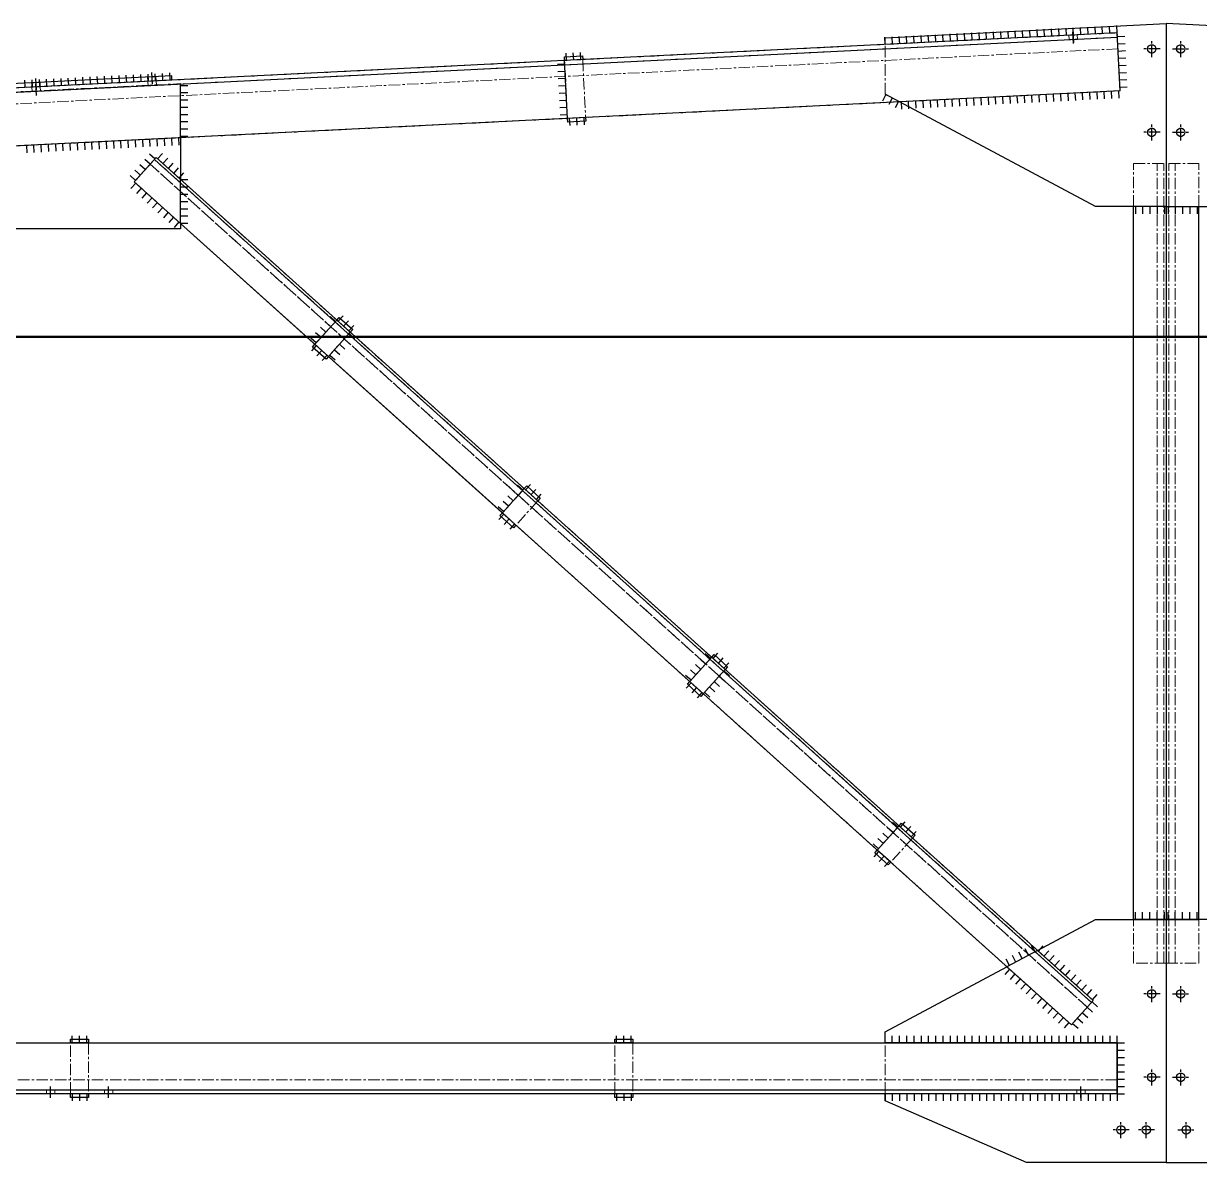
# Model space of a CAD drawing. Header units: millimetres. Extents: x -345369 to 252202, y 74562 to 424723.
# Drawn here: x -8552 to -5311, y 316305 to 319446 of the extents above; entities that cross this region are included whole.
import ezdxf

# ---------------------------------------------------------------- set-up
doc = ezdxf.new("R2010")
doc.units = ezdxf.units.MM
doc.linetypes.add('CENTER', pattern=[50.8, 31.75, -6.35, 6.35, -6.35])
doc.layers.add('Rbcs_EX_Axes', color=7, linetype='Continuous')
doc.layers.add('Rbcs_EX_Profile', color=7, linetype='Continuous')
doc.layers.add('тонкая0.09', color=7, linetype='Continuous', lineweight=9)

msp = doc.modelspace()

# ---------------------------------------------------------------- hatches: boundary and pattern name
at = {"layer": 'Rbcs_EX_Profile'}
msp.add_hatch(color=256, dxfattribs=at).paths.add_polyline_path([(-8142.774641, 319289.421452), (-8138.779632, 319289.621202), (-8142.974392, 319293.416461)], flags=0)

# ---------------------------------------------------------------- linework, layer by layer
at = {"layer": 'Rbcs_EX_Axes', "color": 1, "linetype": 'CENTER'}
for p, q in [((-5659.834686, 319425.082826), (-5658.086869, 319390.126484)), ((-5658.086868, 319390.126461), (-5659.834686, 319425.082826)), ((-5442.411544, 319352.534766), (-5442.411544, 319398.534766)), ((-5362.41161, 319352.534766), (-5362.41161, 319398.534766)), ((-5419.411544, 319375.534766), (-5465.411544, 319375.534766)), ((-5385.41161, 319375.534766), (-5339.41161, 319375.534766)), ((-8518.480301, 319294.165499), (-8516.732486, 319259.209193)), ((-8198.879555, 319310.145576), (-8197.131737, 319275.18923)), ((-8198.879555, 319310.145576), (-8197.131737, 319275.18923)), ((-8516.133234, 319247.224161), (-8517.881051, 319282.180497)), ((-8516.133234, 319247.224161), (-8517.881051, 319282.180497)), ((-5442.411544, 319122.534766), (-5442.411544, 319168.534766)), ((-5362.41161, 319122.534766), (-5362.41161, 319168.534766)), ((-5419.411544, 319145.534766), (-5465.411544, 319145.534766)), ((-5385.41161, 319145.534766), (-5339.41161, 319145.534766)), ((-5442.411544, 316746.934766), (-5442.411544, 316792.934766)), ((-5362.41161, 316746.934766), (-5362.41161, 316792.934766)), ((-5419.411544, 316769.934766), (-5465.411544, 316769.934766)), ((-5385.41161, 316769.934766), (-5339.41161, 316769.934766)), ((-5442.411544, 316516.934766), (-5442.411544, 316562.934766)), ((-5362.41161, 316516.934766), (-5362.41161, 316562.934766)), ((-5419.411544, 316539.934766), (-5465.411544, 316539.934766)), ((-5385.41161, 316539.934766), (-5339.41161, 316539.934766)), ((-8477.411544, 316483.034766), (-8477.411544, 316516.034766)), ((-8477.411544, 316483.034766), (-8477.411544, 316516.034766)), ((-8317.411544, 316483.034766), (-8317.411544, 316516.034766)), ((-8317.411544, 316483.034766), (-8317.411544, 316516.034766)), ((-5637.411589, 316483.034766), (-5637.411589, 316516.034766)), ((-5637.411544, 316483.034766), (-5637.411544, 316516.034766)), ((-5527.411544, 316371.934766), (-5527.411544, 316417.934766)), ((-5457.411544, 316371.934766), (-5457.411544, 316417.934766)), ((-5347.41161, 316371.934766), (-5347.41161, 316417.934766)), ((-5504.411544, 316394.934766), (-5550.411544, 316394.934766)), ((-5434.411544, 316394.934766), (-5480.411544, 316394.934766)), ((-5370.41161, 316394.934766), (-5324.41161, 316394.934766))]:
    msp.add_line(p, q, dxfattribs=at)
at = {"layer": 'Rbcs_EX_Axes', "color": 1, "linetype": 'CENTER', "lineweight": 9}
for p, q in [((-5535.267351, 319375.841975), (-17090.831912, 318798.063747)), ((-8202.946477, 319057.716205), (-5619.999319, 316733.063763)), ((-5619.999319, 316733.063763), (-8202.946477, 319057.716205)), ((-5427.111544, 316854.934766), (-5427.111544, 319059.934766)), ((-5377.71161, 316854.934766), (-5377.71161, 319059.934766)), ((-17152.411544, 316532.734766), (-5537.411544, 316532.734766))]:
    msp.add_line(p, q, dxfattribs=at)
at = {"layer": 'Rbcs_EX_Profile'}
for p, q in [((-6177.411496, 319406.155122), (-5402.411577, 319445.561893)), ((-5402.411577, 319445.561896), (-5402.411577, 318940.534796)), ((-5402.411577, 319445.561896), (-5402.411577, 318940.534796)), ((-4627.411658, 319406.155122), (-5402.411577, 319445.561893)), ((-5537.459613, 319419.687198), (-17093.02417, 318841.908975)), ((-5537.459613, 319419.687203), (-6177.411544, 319387.689606)), ((-6077.161093, 319392.702129), (-6078.159845, 319412.677176)), ((-6057.186046, 319393.700881), (-6058.184798, 319413.675928)), ((-6037.210999, 319394.699634), (-6038.209752, 319414.67468)), ((-6017.235953, 319395.698386), (-6018.234705, 319415.673433)), ((-5997.260906, 319396.697138), (-5998.259658, 319416.672185)), ((-5977.285859, 319397.695891), (-5978.284611, 319417.670937)), ((-5957.310812, 319398.694643), (-5958.309565, 319418.66969)), ((-5937.335765, 319399.693395), (-5938.334518, 319419.668442)), ((-5917.360719, 319400.692148), (-5918.359471, 319420.667194)), ((-5897.385672, 319401.6909), (-5898.384424, 319421.665947)), ((-5877.410625, 319402.689652), (-5878.409377, 319422.664699)), ((-5857.435578, 319403.688405), (-5858.434331, 319423.663451)), ((-5837.460532, 319404.687157), (-5838.459284, 319424.662204)), ((-5817.485485, 319405.685909), (-5818.484237, 319425.660956)), ((-5797.510438, 319406.684662), (-5798.50919, 319426.659708)), ((-5777.535391, 319407.683414), (-5778.534144, 319427.658461)), ((-5757.560344, 319408.682166), (-5758.559097, 319428.657213)), ((-5737.585298, 319409.680919), (-5738.58405, 319429.655966)), ((-5717.610251, 319410.679671), (-5718.609003, 319430.654718)), ((-5697.635204, 319411.678423), (-5698.633956, 319431.65347)), ((-5677.660157, 319412.677176), (-5678.65891, 319432.652223)), ((-5657.685111, 319413.675928), (-5658.683863, 319433.650975)), ((-5637.710064, 319414.67468), (-5638.708816, 319434.649727)), ((-5617.735017, 319415.673433), (-5618.733769, 319435.64848)), ((-5597.75997, 319416.672185), (-5598.758723, 319436.647232)), ((-5577.784923, 319417.670937), (-5578.783676, 319437.645984)), ((-5557.809877, 319418.66969), (-5558.808629, 319438.644737)), ((-5537.83483, 319419.668442), (-5538.833582, 319439.643489)), ((-5529.469594, 319259.886829), (-5537.459613, 319419.687203)), ((-5529.469591, 319259.886829), (-5537.459613, 319419.687202)), ((-17092.424927, 318829.924009), (-5536.860359, 319407.702107)), ((-6177.036327, 319387.708367), (-6178.035079, 319407.683414)), ((-6177.411496, 319387.689608), (-6177.411496, 319406.155122)), ((-6157.06128, 319388.70712), (-6158.060032, 319408.682166)), ((-6137.086233, 319389.705872), (-6138.084986, 319409.680919)), ((-6117.111186, 319390.704624), (-6118.109939, 319410.679671)), ((-6097.13614, 319391.703377), (-6098.134892, 319411.678423)), ((-5536.960237, 319409.69968), (-5516.98519, 319410.698432)), ((-5535.961484, 319389.724633), (-5515.986437, 319390.723385)), ((-7061.056303, 319353.519852), (-7011.118688, 319356.016733)), ((-7060.55693, 319343.532339), (-7061.056303, 319353.519852)), ((-7055.563168, 319343.782025), (-7056.56192, 319363.757072)), ((-7035.588121, 319344.780778), (-7036.586873, 319364.755824)), ((-7015.613074, 319345.77953), (-7016.611827, 319365.754577)), ((-7011.118689, 319356.016733), (-7010.619313, 319346.029217)), ((-5534.962732, 319369.749586), (-5514.987685, 319370.748338)), ((-5533.96398, 319349.774539), (-5513.988933, 319350.773292)), ((-7060.057553, 319333.544814), (-7080.0326, 319332.546061)), ((-7010.619313, 319346.029218), (-7060.55693, 319343.532337)), ((-7052.566911, 319183.731963), (-7060.55693, 319343.532337)), ((-5532.965227, 319329.799492), (-5512.99018, 319330.798245)), ((-8143.373914, 319301.406478), (-8652.73756, 319275.938295)), ((-8142.774641, 319289.421452), (-8652.138334, 319263.953267)), ((-8547.269339, 319269.196717), (-8548.268091, 319289.171763)), ((-8527.294292, 319270.195469), (-8528.293044, 319290.170516)), ((-8507.319245, 319271.194221), (-8508.317997, 319291.169268)), ((-8487.344198, 319272.192974), (-8488.342951, 319292.16802)), ((-8467.369151, 319273.191726), (-8468.367904, 319293.166773)), ((-8447.394105, 319274.190478), (-8448.392857, 319294.165525)), ((-8427.419058, 319275.189231), (-8428.41781, 319295.164277)), ((-8407.444011, 319276.187983), (-8408.442763, 319296.16303)), ((-8387.468964, 319277.186735), (-8388.467717, 319297.161782)), ((-8367.493918, 319278.185488), (-8368.49267, 319298.160535)), ((-8347.518871, 319279.18424), (-8348.517623, 319299.159287)), ((-8327.543824, 319280.182992), (-8328.542576, 319300.158039)), ((-8307.568777, 319281.181745), (-8308.56753, 319301.156792)), ((-8287.59373, 319282.180497), (-8288.592483, 319302.155544)), ((-8267.618684, 319283.179249), (-8268.617436, 319303.154296)), ((-8247.643637, 319284.178002), (-8248.642389, 319304.153049)), ((-8227.66859, 319285.176754), (-8228.667342, 319305.151801)), ((-8207.693543, 319286.175506), (-8208.692296, 319306.150553)), ((-8187.718497, 319287.174259), (-8188.717249, 319307.149306)), ((-8167.74345, 319288.173011), (-8168.742202, 319308.148058)), ((-8147.768403, 319289.171763), (-8148.767155, 319309.14681)), ((-8142.774671, 319289.42145), (-8143.373914, 319301.406478)), ((-7059.058801, 319313.569767), (-7079.033848, 319312.571015)), ((-7058.060049, 319293.59472), (-7078.035095, 319292.595968)), ((-5531.966475, 319309.824446), (-5511.991428, 319310.823198)), ((-5530.967723, 319289.849399), (-5510.992676, 319290.848151)), ((-5529.469591, 319259.886829), (-11401.411569, 318966.289728)), ((-8119.14812, 319130.402902), (-8119.14812, 319279.689161)), ((-8119.14812, 319275.046032), (-8099.14812, 319275.046032)), ((-8119.14812, 319255.046032), (-8099.14812, 319255.046032)), ((-7057.061296, 319273.619673), (-7077.036343, 319272.620921)), ((-7056.062544, 319253.644627), (-7076.037591, 319252.645874)), ((-6137.983461, 319229.461135), (-6177.411544, 319250.534766)), ((-5529.469594, 319259.886829), (-6137.983461, 319229.461135)), ((-5713.876247, 319250.666496), (-5712.877495, 319230.691449)), ((-5693.9012, 319251.665248), (-5692.902448, 319231.690202)), ((-5673.926153, 319252.664001), (-5672.927401, 319232.688954)), ((-5653.951107, 319253.662753), (-5652.952354, 319233.687706)), ((-5633.97606, 319254.661505), (-5632.977308, 319234.686459)), ((-5614.001013, 319255.660258), (-5613.002261, 319235.685211)), ((-5594.025966, 319256.65901), (-5593.027214, 319236.683963)), ((-5574.05092, 319257.657762), (-5573.052167, 319237.682716)), ((-5554.075873, 319258.656515), (-5553.07712, 319238.681468)), ((-5534.100826, 319259.655267), (-5533.102074, 319239.68022)), ((-5529.96897, 319269.874352), (-5509.993923, 319270.873104)), ((-8119.14812, 319235.046032), (-8099.14812, 319235.046032)), ((-7055.063792, 319233.66958), (-7075.038838, 319232.670828)), ((-6175.336136, 319249.425496), (-6184.763681, 319231.786863)), ((-6157.697503, 319239.997951), (-6167.125048, 319222.359317)), ((-6140.058869, 319230.570405), (-6149.486415, 319212.931772)), ((-5597.411556, 318940.534796), (-6137.983427, 319229.461137)), ((-6133.352229, 319229.692697), (-6132.353477, 319209.71765)), ((-6113.377183, 319230.691449), (-6112.37843, 319210.716403)), ((-6093.402136, 319231.690202), (-6092.403383, 319211.715155)), ((-6073.427089, 319232.688954), (-6072.428337, 319212.713907)), ((-6053.452042, 319233.687706), (-6052.45329, 319213.71266)), ((-6033.476995, 319234.686459), (-6032.478243, 319214.711412)), ((-6013.501949, 319235.685211), (-6012.503196, 319215.710164)), ((-5993.526902, 319236.683963), (-5992.52815, 319216.708917)), ((-5973.551855, 319237.682716), (-5972.553103, 319217.707669)), ((-5953.576808, 319238.681468), (-5952.578056, 319218.706421)), ((-5933.601762, 319239.68022), (-5932.603009, 319219.705174)), ((-5913.626715, 319240.678973), (-5912.627962, 319220.703926)), ((-5893.651668, 319241.677725), (-5892.652916, 319221.702678)), ((-5873.676621, 319242.676477), (-5872.677869, 319222.701431)), ((-5853.701574, 319243.67523), (-5852.702822, 319223.700183)), ((-5833.726528, 319244.673982), (-5832.727775, 319224.698935)), ((-5813.751481, 319245.672734), (-5812.752729, 319225.697688)), ((-5793.776434, 319246.671487), (-5792.777682, 319226.69644)), ((-5773.801387, 319247.670239), (-5772.802635, 319227.695192)), ((-5753.826341, 319248.668991), (-5752.827588, 319228.693945)), ((-5733.851294, 319249.667744), (-5732.852541, 319229.692697)), ((-8119.14812, 319215.046032), (-8099.14812, 319215.046032)), ((-8119.14812, 319195.046032), (-8099.14812, 319195.046032)), ((-7054.065039, 319213.694533), (-7074.040086, 319212.695781)), ((-7053.066287, 319193.719486), (-7073.041334, 319192.720734)), ((-7002.629294, 319186.228844), (-7052.566911, 319183.731963)), ((-7007.623056, 319185.979156), (-7006.624303, 319166.004109)), ((-7002.629293, 319186.228844), (-7002.129918, 319176.241331)), ((-8119.14812, 319175.046032), (-8099.14812, 319175.046032)), ((-8119.14812, 319155.046032), (-8099.14812, 319155.046032)), ((-7052.067581, 319173.744449), (-7052.566954, 319183.731962)), ((-7002.12992, 319176.241331), (-7052.067535, 319173.744449)), ((-7047.573149, 319183.981651), (-7046.574397, 319164.006604)), ((-7027.598102, 319184.980403), (-7026.59935, 319165.005357)), ((-8119.14812, 319130.402902), (-8749.14812, 319098.902902)), ((-8304.310316, 319121.144793), (-8303.311563, 319101.169746)), ((-8284.335269, 319122.143545), (-8283.336517, 319102.168498)), ((-8264.360222, 319123.142297), (-8263.36147, 319103.167251)), ((-8244.385175, 319124.14105), (-8243.386423, 319104.166003)), ((-8224.410129, 319125.139802), (-8223.411376, 319105.164755)), ((-8204.435082, 319126.138554), (-8203.436329, 319106.163508)), ((-8184.460035, 319127.137307), (-8183.461283, 319107.16226)), ((-8164.484988, 319128.136059), (-8163.486236, 319108.161012)), ((-8144.509941, 319129.134811), (-8143.511189, 319109.159765)), ((-8124.534895, 319130.133564), (-8123.536142, 319110.158517)), ((-8119.148155, 319130.4029), (-8119.148155, 319015.528163)), ((-8119.14812, 319135.046032), (-8099.14812, 319135.046032)), ((-8544.010877, 319109.159765), (-8543.012125, 319089.184718)), ((-8524.03583, 319110.158517), (-8523.037078, 319090.18347)), ((-8504.060783, 319111.157269), (-8503.062031, 319091.182223)), ((-8484.085737, 319112.156022), (-8483.086984, 319092.180975)), ((-8464.11069, 319113.154774), (-8463.111938, 319093.179727)), ((-8444.135643, 319114.153526), (-8443.136891, 319094.17848)), ((-8424.160596, 319115.152279), (-8423.161844, 319095.177232)), ((-8404.18555, 319116.151031), (-8403.186797, 319096.175984)), ((-8384.210503, 319117.149783), (-8383.21175, 319097.174737)), ((-8364.235456, 319118.148536), (-8363.236704, 319098.173489)), ((-8344.260409, 319119.147288), (-8343.261657, 319099.172241)), ((-8324.285362, 319120.14604), (-8323.28661, 319100.170994)), ((-8246.629925, 319009.179096), (-8186.423048, 319076.075572)), ((-8186.423048, 319076.075571), (-8246.629874, 319009.179098)), ((-8216.526461, 319042.627334), (-8231.392344, 319056.006629)), ((-8203.147166, 319057.493217), (-8218.013049, 319070.872512)), ((-8189.767872, 319072.3591), (-8204.633755, 319085.738395)), ((-5608.158645, 316746.220068), (-8191.105805, 319070.872513)), ((-5603.475888, 316751.423141), (-8186.423048, 319076.075571)), ((-8119.14812, 319015.528135), (-8186.423048, 319076.075571)), ((-8182.51735, 319072.560442), (-8169.138055, 319087.426325)), ((-8167.651467, 319059.181148), (-8154.272172, 319074.047031)), ((-8152.785584, 319045.801853), (-8139.406289, 319060.667736)), ((-5402.41161, 319059.934767), (-5402.41161, 316854.934765)), ((-5402.411544, 319059.934767), (-5402.411544, 316854.934765)), ((-8243.28505, 319012.895568), (-8258.150933, 319026.274863)), ((-8229.905756, 319027.761451), (-8244.771638, 319041.140746)), ((-8137.919701, 319032.422558), (-8124.540406, 319047.288441)), ((-8123.053818, 319019.043264), (-8109.674523, 319033.909147)), ((-8242.352528, 319005.329487), (-8255.731823, 318990.463604)), ((-8119.14812, 318894.445519), (-8246.629874, 319009.179098)), ((-5663.68272, 316684.526504), (-8246.62987, 319009.179128)), ((-8227.486646, 318991.950192), (-8240.86594, 318977.084309)), ((-8119.14812, 318894.445519), (-8119.14812, 319015.528135)), ((-8119.14812, 319014.986827), (-8099.14812, 319014.986827)), ((-8119.14812, 318994.986827), (-8099.14812, 318994.986827)), ((-8212.620763, 318978.570898), (-8226.000057, 318963.705015)), ((-8197.75488, 318965.191603), (-8211.134174, 318950.32572)), ((-8119.14812, 318974.986827), (-8099.14812, 318974.986827)), ((-8182.888997, 318951.812308), (-8196.268291, 318936.946425)), ((-8168.023114, 318938.433014), (-8181.402408, 318923.567131)), ((-8119.14812, 318954.986827), (-8099.14812, 318954.986827)), ((-8119.14812, 318934.986827), (-8099.14812, 318934.986827)), ((-5402.411577, 318940.534796), (-5597.411556, 318940.534796)), ((-5492.411546, 316974.934729), (-5492.411546, 318940.534796)), ((-5402.411544, 318940.534766), (-5492.411544, 318940.534766)), ((-5487.411544, 318940.534766), (-5487.411544, 318920.534766)), ((-5467.411544, 318940.534766), (-5467.411544, 318920.534766)), ((-5447.411544, 318940.534766), (-5447.411544, 318920.534766)), ((-5427.411544, 318940.534766), (-5427.411544, 318920.534766)), ((-5407.411544, 318940.534766), (-5407.411544, 318920.534766)), ((-5402.41161, 318940.534766), (-5312.41161, 318940.534766)), ((-5402.411577, 318940.534796), (-5207.411597, 318940.534796)), ((-5397.41161, 318940.534766), (-5397.41161, 318920.534766)), ((-5377.41161, 318940.534766), (-5377.41161, 318920.534766)), ((-5357.41161, 318940.534766), (-5357.41161, 318920.534766)), ((-5337.41161, 318940.534766), (-5337.41161, 318920.534766)), ((-5317.41161, 318940.534766), (-5317.41161, 318920.534766)), ((-5312.411607, 316974.934729), (-5312.411607, 318940.534796)), ((-8153.157231, 318925.053719), (-8166.536526, 318910.187836)), ((-8138.291348, 318911.674424), (-8151.670643, 318896.808541)), ((-8123.425465, 318898.29513), (-8136.80476, 318883.429247)), ((-7748.622796, 318560.972735), (-8119.148155, 318894.445561)), ((-8119.148155, 318894.445546), (-8119.148155, 318879.689181)), ((-8119.14812, 318914.986827), (-8099.14812, 318914.986827)), ((-8119.14812, 318894.986827), (-8099.14812, 318894.986827)), ((-8119.148155, 318879.689181), (-8681.308001, 318879.689181)), ((-7691.760794, 318624.15273), (-7706.626677, 318637.532024)), ((-7688.415963, 318627.869197), (-7681.726318, 318635.302135)), ((-7684.699499, 318624.524377), (-7671.320205, 318639.39026)), ((-7681.726321, 318635.302135), (-7644.56162, 318601.853904)), ((-7688.41597, 318627.869201), (-7748.622796, 318560.972727)), ((-7718.519383, 318594.420964), (-7733.385266, 318607.800259)), ((-7705.140088, 318609.286847), (-7720.005971, 318622.666142)), ((-7651.251263, 318594.420964), (-7688.41597, 318627.869201)), ((-7669.833616, 318611.145082), (-7656.454322, 318626.010965)), ((-7654.967733, 318597.765788), (-7641.588439, 318612.631671)), ((-7644.56162, 318601.853904), (-7651.251262, 318594.420967)), ((-7745.277972, 318564.689198), (-7760.143855, 318578.068493)), ((-7731.898678, 318579.555081), (-7746.76456, 318592.934376)), ((-7651.251263, 318594.420964), (-7711.458089, 318527.524491)), ((-7667.975381, 318575.83861), (-7653.109498, 318562.459316)), ((-7654.596086, 318590.704493), (-7639.730203, 318577.325199)), ((-7744.906325, 318557.627904), (-7758.28562, 318542.762021)), ((-7755.312449, 318553.539787), (-7748.622803, 318560.972725)), ((-7718.147737, 318520.091554), (-7755.312438, 318553.539787)), ((-7711.458089, 318527.524491), (-7748.622796, 318560.972727)), ((-7730.040442, 318544.248609), (-7743.419737, 318529.382726)), ((-7694.73397, 318546.106844), (-7679.868087, 318532.72755)), ((-7681.354676, 318560.972727), (-7666.488793, 318547.593433)), ((-7715.174559, 318530.869315), (-7728.553854, 318516.003432)), ((-7711.458074, 318527.524491), (-7718.147716, 318520.091554)), ((-7232.033366, 318096.042244), (-7711.458095, 318527.524504)), ((-7708.113265, 318531.240962), (-7693.247382, 318517.861667)), ((-7171.826538, 318162.938712), (-7232.033364, 318096.042239)), ((-7188.550657, 318144.356358), (-7203.41654, 318157.735653)), ((-7175.171362, 318159.222241), (-7190.037245, 318172.601536)), ((-7134.661831, 318129.490476), (-7171.826538, 318162.938712)), ((-7171.826533, 318162.938709), (-7165.136891, 318170.371647)), ((-7168.110068, 318159.593888), (-7154.730773, 318174.459771)), ((-7165.136891, 318170.371647), (-7127.97219, 318136.923413)), ((-7153.244185, 318146.214594), (-7139.86489, 318161.080477)), ((-7215.309246, 318114.624593), (-7230.175129, 318128.003887)), ((-7201.929951, 318129.490476), (-7216.795834, 318142.86977)), ((-7138.378302, 318132.835299), (-7124.999007, 318147.701182)), ((-7127.97219, 318136.923413), (-7134.661832, 318129.490479)), ((-7228.688541, 318099.75871), (-7243.554423, 318113.138004)), ((-7228.316893, 318092.697415), (-7241.696188, 318077.831532)), ((-7201.558307, 318055.161065), (-7238.723008, 318088.609299)), ((-7238.722984, 318088.609299), (-7232.033342, 318096.042236)), ((-7194.868657, 318062.594002), (-7232.033364, 318096.042239)), ((-7213.451011, 318079.318121), (-7226.830305, 318064.452238)), ((-7198.585128, 318065.938826), (-7211.964422, 318051.072943)), ((-7194.868668, 318062.594003), (-7201.558313, 318055.161065)), ((-6655.237107, 317698.008224), (-6715.443933, 317631.11175)), ((-6658.58193, 317694.291753), (-6673.447813, 317707.671048)), ((-6655.237127, 317698.008221), (-6648.547485, 317705.441158)), ((-6618.072399, 317664.559987), (-6655.237107, 317698.008224)), ((-6651.520636, 317694.6634), (-6638.141341, 317709.529283)), ((-6648.547461, 317705.441158), (-6611.382761, 317671.992925)), ((-6636.654753, 317681.284105), (-6623.275458, 317696.149988)), ((-6698.719814, 317649.694104), (-6713.585697, 317663.073399)), ((-6685.34052, 317664.559987), (-6700.206403, 317677.939282)), ((-6671.961225, 317679.42587), (-6686.827108, 317692.805165)), ((-6618.072399, 317664.559987), (-6678.279225, 317597.663514)), ((-6621.78887, 317667.904811), (-6608.409576, 317682.770694)), ((-6611.382773, 317671.992925), (-6618.072412, 317664.55999)), ((-6712.099109, 317634.828221), (-6726.964992, 317648.207516)), ((-6722.133578, 317623.678811), (-6715.443936, 317631.111748)), ((-6678.279225, 317597.663514), (-6715.443933, 317631.11175)), ((-6648.175812, 317631.11175), (-6633.309929, 317617.732456)), ((-6634.796518, 317645.977633), (-6619.930635, 317632.598339)), ((-6621.417223, 317660.843516), (-6606.55134, 317647.464222)), ((-6711.727462, 317627.766927), (-6725.106756, 317612.901044)), ((-6684.968866, 317590.230577), (-6722.133578, 317623.678811)), ((-6696.861579, 317614.387632), (-6710.240874, 317599.521749)), ((-6681.995696, 317601.008338), (-6695.374991, 317586.142455)), ((-6678.279224, 317597.663515), (-6684.968866, 317590.230577)), ((-6674.934402, 317601.379985), (-6660.068519, 317588.00069)), ((-6661.555107, 317616.245868), (-6646.689224, 317602.866573)), ((-6141.992499, 317229.361264), (-6156.858382, 317242.740559)), ((-6138.647674, 317233.077732), (-6131.958032, 317240.51067)), ((-6134.931204, 317229.732911), (-6121.55191, 317244.598794)), ((-6131.958032, 317240.51067), (-6094.793331, 317207.062436)), ((-6138.647675, 317233.077735), (-6198.854501, 317166.181262)), ((-6168.751088, 317199.629499), (-6183.616971, 317213.008793)), ((-6155.371793, 317214.495381), (-6170.237676, 317227.874676)), ((-6101.482968, 317199.629499), (-6138.647675, 317233.077735)), ((-6120.065321, 317216.353617), (-6106.686027, 317231.2195)), ((-6105.199438, 317202.974322), (-6091.820144, 317217.840205)), ((-6195.509677, 317169.897733), (-6210.37556, 317183.277027)), ((-6182.130383, 317184.763616), (-6196.996266, 317198.14291)), ((-6094.793324, 317207.062436), (-6101.48297, 317199.629502)), ((-6195.13803, 317162.836438), (-6208.517325, 317147.970555)), ((-6168.379436, 317125.300089), (-6205.544148, 317158.748322)), ((-6205.544125, 317158.748322), (-6198.854485, 317166.181257)), ((-6161.689794, 317132.733025), (-6198.854501, 317166.181262)), ((-6180.272147, 317149.457144), (-6193.651442, 317134.591261)), ((-6165.406264, 317136.077849), (-6178.785559, 317121.211966)), ((-6161.689847, 317132.733026), (-6168.379496, 317125.300089)), ((-5487.411544, 316974.934766), (-5487.411544, 316994.934766)), ((-5467.411544, 316974.934766), (-5467.411544, 316994.934766)), ((-5447.411544, 316974.934766), (-5447.411544, 316994.934766)), ((-5427.411544, 316974.934766), (-5427.411544, 316994.934766)), ((-5407.411544, 316974.934766), (-5407.411544, 316994.934766)), ((-5397.41161, 316974.934766), (-5397.41161, 316994.934766)), ((-5377.41161, 316974.934766), (-5377.41161, 316994.934766)), ((-5357.41161, 316974.934766), (-5357.41161, 316994.934766)), ((-5337.41161, 316974.934766), (-5337.41161, 316994.934766)), ((-5317.41161, 316974.934766), (-5317.41161, 316994.934766)), ((-5757.029716, 316889.621575), (-5597.411556, 316974.934729)), ((-5597.411556, 316974.934729), (-5402.411577, 316974.934729)), ((-5402.411544, 316974.934766), (-5492.411544, 316974.934766)), ((-5402.41161, 316974.934766), (-5312.41161, 316974.934766)), ((-5402.411577, 316974.934729), (-5402.411577, 316304.934796)), ((-5207.411597, 316974.934729), (-5402.411577, 316974.934729)), ((-5402.411577, 316974.934729), (-5402.411577, 316304.934796)), ((-5757.029739, 316889.621593), (-5841.438294, 316844.506675)), ((-5799.234016, 316867.064134), (-5808.661562, 316884.702767)), ((-5781.595383, 316876.491679), (-5791.022928, 316894.130313)), ((-5763.956749, 316885.919225), (-5773.384295, 316903.557858)), ((-5603.47589, 316751.423128), (-5757.029739, 316889.621593)), ((-5754.582229, 316887.418834), (-5741.202934, 316902.284717)), ((-5739.716346, 316874.039539), (-5726.337051, 316888.905422)), ((-5834.511283, 316848.209043), (-5843.938828, 316865.847676)), ((-5816.87265, 316857.636589), (-5826.300195, 316875.275222)), ((-5724.850463, 316860.660244), (-5711.471168, 316875.526127)), ((-5709.98458, 316847.28095), (-5696.605286, 316862.146833)), ((-6177.411496, 316664.934762), (-5841.438275, 316844.506656)), ((-5834.322861, 316838.102786), (-5847.702155, 316823.236903)), ((-5663.682716, 316684.526655), (-5841.438294, 316844.506675)), ((-5819.456978, 316824.723491), (-5832.836272, 316809.857608)), ((-5695.118697, 316833.901655), (-5681.739403, 316848.767538)), ((-5680.252814, 316820.52236), (-5666.87352, 316835.388243)), ((-5665.386931, 316807.143066), (-5652.007637, 316822.008949)), ((-5804.591095, 316811.344196), (-5817.970389, 316796.478314)), ((-5789.725212, 316797.964902), (-5803.104507, 316783.099019)), ((-5650.521048, 316793.763771), (-5637.141754, 316808.629654)), ((-5635.655166, 316780.384477), (-5622.275871, 316795.250359)), ((-5774.859329, 316784.585607), (-5788.238624, 316769.719724)), ((-5759.993446, 316771.206313), (-5773.372741, 316756.34043)), ((-5745.127563, 316757.827018), (-5758.506858, 316742.961135)), ((-5620.789283, 316767.005182), (-5607.409988, 316781.871065)), ((-5605.9234, 316753.625887), (-5592.544105, 316768.49177)), ((-5730.26168, 316744.447723), (-5743.640975, 316729.58184)), ((-5715.395797, 316731.068429), (-5728.775092, 316716.202546)), ((-5663.68272, 316684.526655), (-5603.475888, 316751.423127)), ((-5603.47589, 316751.423128), (-5663.682716, 316684.526655)), ((-5620.200008, 316732.840775), (-5605.334125, 316719.46148)), ((-5606.820713, 316747.706658), (-5591.954831, 316734.327363)), ((-5700.529914, 316717.689134), (-5713.909209, 316702.823251)), ((-5685.664031, 316704.309839), (-5699.043326, 316689.443957)), ((-5670.798148, 316690.930545), (-5684.177443, 316676.064662)), ((-5646.958597, 316703.109009), (-5632.092714, 316689.729714)), ((-5633.579303, 316717.974892), (-5618.71342, 316704.595597)), ((-6177.411496, 316634.534764), (-6177.411496, 316664.93476)), ((-5660.337892, 316688.243126), (-5645.472009, 316674.863831)), ((-17152.411539, 316634.534764), (-5537.411547, 316634.534764)), ((-8422.411547, 316644.534758), (-8372.411547, 316644.534758)), ((-8422.411547, 316634.534764), (-8422.411547, 316644.534758)), ((-8372.411544, 316634.534766), (-8422.411544, 316634.534766)), ((-8417.411544, 316634.534766), (-8417.411544, 316654.534766)), ((-8397.411544, 316634.534766), (-8397.411544, 316654.534766)), ((-8377.411544, 316634.534766), (-8377.411544, 316654.534766)), ((-8372.411547, 316644.534758), (-8372.411547, 316634.534764)), ((-6872.411544, 316634.534766), (-6922.411544, 316634.534766)), ((-6922.411543, 316644.534758), (-6872.411543, 316644.534758)), ((-6922.411543, 316634.534764), (-6922.411543, 316644.534758)), ((-6917.411544, 316634.534766), (-6917.411544, 316654.534766)), ((-6897.411544, 316634.534766), (-6897.411544, 316654.534766)), ((-6877.411544, 316634.534766), (-6877.411544, 316654.534766)), ((-6872.411543, 316644.534758), (-6872.411543, 316634.534764)), ((-6177.411544, 316634.534766), (-6177.411544, 316654.534766)), ((-5537.411544, 316634.534766), (-6177.411544, 316634.534766)), ((-6157.411544, 316634.534766), (-6157.411544, 316654.534766)), ((-6137.411544, 316634.534766), (-6137.411544, 316654.534766)), ((-6117.411544, 316634.534766), (-6117.411544, 316654.534766)), ((-6097.411544, 316634.534766), (-6097.411544, 316654.534766)), ((-6077.411544, 316634.534766), (-6077.411544, 316654.534766)), ((-6057.411544, 316634.534766), (-6057.411544, 316654.534766)), ((-6037.411544, 316634.534766), (-6037.411544, 316654.534766)), ((-6017.411544, 316634.534766), (-6017.411544, 316654.534766)), ((-5997.411544, 316634.534766), (-5997.411544, 316654.534766)), ((-5977.411544, 316634.534766), (-5977.411544, 316654.534766)), ((-5957.411544, 316634.534766), (-5957.411544, 316654.534766)), ((-5937.411544, 316634.534766), (-5937.411544, 316654.534766)), ((-5917.411544, 316634.534766), (-5917.411544, 316654.534766)), ((-5897.411544, 316634.534766), (-5897.411544, 316654.534766)), ((-5877.411544, 316634.534766), (-5877.411544, 316654.534766)), ((-5857.411544, 316634.534766), (-5857.411544, 316654.534766)), ((-5837.411544, 316634.534766), (-5837.411544, 316654.534766)), ((-5817.411544, 316634.534766), (-5817.411544, 316654.534766)), ((-5797.411544, 316634.534766), (-5797.411544, 316654.534766)), ((-5777.411544, 316634.534766), (-5777.411544, 316654.534766)), ((-5757.411544, 316634.534766), (-5757.411544, 316654.534766)), ((-5737.411544, 316634.534766), (-5737.411544, 316654.534766)), ((-5717.411544, 316634.534766), (-5717.411544, 316654.534766)), ((-5697.411544, 316634.534766), (-5697.411544, 316654.534766)), ((-5677.411544, 316634.534766), (-5677.411544, 316654.534766)), ((-5657.411544, 316634.534766), (-5657.411544, 316654.534766)), ((-5637.411544, 316634.534766), (-5637.411544, 316654.534766)), ((-5617.411544, 316634.534766), (-5617.411544, 316654.534766)), ((-5597.411544, 316634.534766), (-5597.411544, 316654.534766)), ((-5577.411544, 316634.534766), (-5577.411544, 316654.534766)), ((-5557.411544, 316634.534766), (-5557.411544, 316654.534766)), ((-5537.411547, 316634.534764), (-5537.411547, 316494.534766)), ((-5537.411544, 316634.534766), (-5537.411544, 316654.534766)), ((-5537.411544, 316494.534766), (-5537.411544, 316634.534766)), ((-5537.411544, 316634.534766), (-5517.411544, 316634.534766)), ((-5537.411544, 316614.534766), (-5517.411544, 316614.534766)), ((-5537.411544, 316594.534766), (-5517.411544, 316594.534766)), ((-5537.411544, 316574.534766), (-5517.411544, 316574.534766)), ((-5537.411544, 316554.534766), (-5517.411544, 316554.534766)), ((-5537.411544, 316534.534766), (-5517.411544, 316534.534766)), ((-5537.411547, 316504.534766), (-17152.411539, 316504.534766)), ((-5537.411544, 316514.534766), (-5517.411544, 316514.534766)), ((-5537.411547, 316494.534766), (-17152.411539, 316494.534766)), ((-8422.411547, 316484.534773), (-8422.411547, 316494.534766)), ((-8372.411547, 316484.534773), (-8422.411547, 316484.534773)), ((-8372.411544, 316494.534766), (-8422.411544, 316494.534766)), ((-8417.411544, 316494.534766), (-8417.411544, 316474.534766)), ((-8397.411544, 316494.534766), (-8397.411544, 316474.534766)), ((-8377.411544, 316494.534766), (-8377.411544, 316474.534766)), ((-8372.411547, 316494.534766), (-8372.411547, 316484.534773)), ((-6872.411544, 316494.534766), (-6922.411544, 316494.534766)), ((-6922.411543, 316484.534773), (-6922.411543, 316494.534766)), ((-6872.411543, 316484.534773), (-6922.411543, 316484.534773)), ((-6917.411544, 316494.534766), (-6917.411544, 316474.534766)), ((-6897.411544, 316494.534766), (-6897.411544, 316474.534766)), ((-6877.411544, 316494.534766), (-6877.411544, 316474.534766)), ((-6872.411543, 316494.534766), (-6872.411543, 316484.534773)), ((-5537.411544, 316494.534766), (-6177.411544, 316494.534766)), ((-6177.411544, 316494.534766), (-6177.411544, 316474.534766)), ((-6177.411496, 316474.934779), (-6177.411496, 316494.534766)), ((-5787.411537, 316304.934796), (-6177.411496, 316474.934779)), ((-6157.411544, 316494.534766), (-6157.411544, 316474.534766)), ((-6137.411544, 316494.534766), (-6137.411544, 316474.534766)), ((-6117.411544, 316494.534766), (-6117.411544, 316474.534766)), ((-6097.411544, 316494.534766), (-6097.411544, 316474.534766)), ((-6077.411544, 316494.534766), (-6077.411544, 316474.534766)), ((-6057.411544, 316494.534766), (-6057.411544, 316474.534766)), ((-6037.411544, 316494.534766), (-6037.411544, 316474.534766)), ((-6017.411544, 316494.534766), (-6017.411544, 316474.534766)), ((-5997.411544, 316494.534766), (-5997.411544, 316474.534766)), ((-5977.411544, 316494.534766), (-5977.411544, 316474.534766)), ((-5957.411544, 316494.534766), (-5957.411544, 316474.534766)), ((-5937.411544, 316494.534766), (-5937.411544, 316474.534766)), ((-5917.411544, 316494.534766), (-5917.411544, 316474.534766)), ((-5897.411544, 316494.534766), (-5897.411544, 316474.534766)), ((-5877.411544, 316494.534766), (-5877.411544, 316474.534766)), ((-5857.411544, 316494.534766), (-5857.411544, 316474.534766)), ((-5837.411544, 316494.534766), (-5837.411544, 316474.534766)), ((-5817.411544, 316494.534766), (-5817.411544, 316474.534766)), ((-5797.411544, 316494.534766), (-5797.411544, 316474.534766)), ((-5777.411544, 316494.534766), (-5777.411544, 316474.534766)), ((-5757.411544, 316494.534766), (-5757.411544, 316474.534766)), ((-5737.411544, 316494.534766), (-5737.411544, 316474.534766)), ((-5717.411544, 316494.534766), (-5717.411544, 316474.534766)), ((-5697.411544, 316494.534766), (-5697.411544, 316474.534766)), ((-5677.411544, 316494.534766), (-5677.411544, 316474.534766)), ((-5657.411544, 316494.534766), (-5657.411544, 316474.534766)), ((-5637.411544, 316494.534766), (-5637.411544, 316474.534766)), ((-5617.411544, 316494.534766), (-5617.411544, 316474.534766)), ((-5597.411544, 316494.534766), (-5597.411544, 316474.534766)), ((-5577.411544, 316494.534766), (-5577.411544, 316474.534766)), ((-5557.411544, 316494.534766), (-5557.411544, 316474.534766)), ((-5537.411544, 316494.534766), (-5537.411544, 316474.534766)), ((-5537.411544, 316494.534766), (-5517.411544, 316494.534766)), ((-5402.411577, 316304.934796), (-5787.411537, 316304.934796)), ((-5402.411577, 316304.934796), (-5017.411617, 316304.934796))]:
    msp.add_line(p, q, dxfattribs=at)
at = {"layer": 'Rbcs_EX_Profile', "color": 1, "linetype": 'CENTER', "lineweight": 9}
for p, q in [((-17093.02417, 318841.9076), (-5537.459613, 319419.692484)), ((-5670.146808, 319401.037854), (-5670.746051, 319413.022879)), ((-5670.146808, 319401.037854), (-5670.746051, 319413.022879)), ((-5647.774752, 319414.171444), (-5647.175498, 319402.186418)), ((-5647.774752, 319414.171444), (-5647.175498, 319402.186418)), ((-5529.469556, 319259.886829), (-5537.459613, 319419.687202)), ((-17092.424927, 318829.923949), (-5536.860359, 319407.702174)), ((-6177.411496, 319250.534764), (-6177.411496, 319387.689608)), ((-5647.175498, 319402.184427), (-5670.146808, 319401.035869)), ((-5634.698696, 319402.806368), (-5536.860361, 319407.702174)), ((-7052.566954, 319183.731962), (-7060.55693, 319343.532339)), ((-7010.619313, 319346.029217), (-7002.629293, 319186.228844)), ((-8142.774671, 319289.42145), (-8652.138305, 319263.953267)), ((-8506.420361, 319283.254156), (-8505.821106, 319271.26913)), ((-8506.420361, 319283.254156), (-8505.821106, 319271.26913)), ((-8209.191692, 319286.100599), (-8209.790946, 319298.085628)), ((-8209.191692, 319286.100599), (-8209.790946, 319298.085628)), ((-8209.19167, 319286.100633), (-8186.220393, 319287.249199)), ((-8209.19167, 319286.100583), (-8186.220393, 319287.249145)), ((-8208.592415, 319274.115573), (-8209.19167, 319286.100599)), ((-8208.592415, 319274.115573), (-8209.19167, 319286.100599)), ((-8194.404227, 319286.839973), (-8193.310659, 319286.894649)), ((-8186.819636, 319299.234192), (-8186.220393, 319287.249166)), ((-8186.819636, 319299.234192), (-8186.220393, 319287.249166)), ((-8186.220371, 319287.249163), (-8185.621117, 319275.264138)), ((-8186.220371, 319287.249163), (-8185.621117, 319275.264138)), ((-5529.469591, 319259.886808), (-17085.034159, 318682.108633)), ((-8749.148084, 319248.18909), (-8119.148155, 319279.689148)), ((-8528.792405, 319270.120563), (-8529.391659, 319282.105589)), ((-8528.792405, 319270.120563), (-8529.391659, 319282.105589)), ((-8505.821117, 319271.269129), (-8528.792416, 319270.120563)), ((-8528.193173, 319258.135534), (-8528.792416, 319270.120563)), ((-8528.193173, 319258.135534), (-8528.792416, 319270.120563)), ((-8528.792405, 319270.120562), (-8505.821106, 319271.269129)), ((-8528.792405, 319270.120564), (-8505.821117, 319271.269127)), ((-8506.383965, 319271.241709), (-8505.821117, 319271.26985)), ((-8505.821117, 319271.269127), (-8505.221863, 319259.284099)), ((-8505.821117, 319271.269127), (-8505.221863, 319259.284102)), ((-8441.156529, 319274.844935), (-8343.318194, 319279.740742)), ((-8119.148155, 319279.68914), (-8119.148155, 319130.4029)), ((-6137.983427, 319229.461137), (-6177.411496, 319250.534761)), ((-8186.423053, 319076.075572), (-8246.62987, 319009.179096)), ((-8191.105805, 319070.872513), (-5608.158645, 316746.220068)), ((-8186.423048, 319076.075551), (-5603.475888, 316751.423228)), ((-5492.411546, 318940.534796), (-5492.411546, 319059.934767)), ((-5492.411546, 319059.934767), (-5402.411577, 319059.934767)), ((-5409.411542, 316854.934765), (-5409.411542, 319059.934767)), ((-5312.411607, 319059.934767), (-5402.411577, 319059.934767)), ((-5395.411611, 316854.934765), (-5395.411611, 319059.934767)), ((-5312.411607, 318940.534796), (-5312.411607, 319059.934767)), ((-8119.148155, 318894.445561), (-8246.62987, 319009.179105)), ((-8119.148155, 319015.528163), (-8119.148155, 318894.445546)), ((-7748.622803, 318560.972725), (-7688.415963, 318627.869197)), ((-7651.251262, 318594.420967), (-7711.458074, 318527.524491)), ((-7711.458095, 318527.524504), (-7748.622796, 318560.972735)), ((-7232.033342, 318096.042236), (-7171.826533, 318162.938709)), ((-7134.661832, 318129.490479), (-7194.868668, 318062.594003)), ((-5663.68272, 316684.526651), (-7232.033366, 318096.042244)), ((-6715.443936, 317631.111748), (-6655.237127, 317698.008221)), ((-6618.072412, 317664.55999), (-6678.279224, 317597.663515)), ((-6198.854485, 317166.181257), (-6138.647674, 317233.077732)), ((-6101.48297, 317199.629502), (-6161.689847, 317132.733026)), ((-5492.411546, 316854.934765), (-5492.411546, 316974.934729)), ((-5312.411607, 316854.934765), (-5312.411607, 316974.934729)), ((-5841.438275, 316844.506656), (-5757.029716, 316889.621575)), ((-5402.411544, 316854.934765), (-5492.411546, 316854.934765)), ((-5402.41161, 316854.934765), (-5312.411607, 316854.934765)), ((-5603.475888, 316751.423127), (-5663.682728, 316684.526655)), ((-5537.411547, 316634.534764), (-17152.411539, 316634.534764)), ((-8422.411547, 316494.534766), (-8422.411547, 316634.534764)), ((-8372.411547, 316634.534764), (-8372.411547, 316494.534766)), ((-6922.411543, 316494.534766), (-6922.411543, 316634.534764)), ((-6872.411543, 316634.534764), (-6872.411543, 316494.534766)), ((-6177.411496, 316494.534766), (-6177.411496, 316634.534764)), ((-5537.411547, 316634.534764), (-5537.411547, 316494.534766)), ((-5537.411547, 316504.534766), (-17152.411539, 316504.534766)), ((-8488.911543, 316494.534766), (-8488.911543, 316504.534766)), ((-8488.911543, 316494.534766), (-8488.911543, 316504.534766)), ((-8488.91154, 316504.534766), (-8465.911567, 316504.534766)), ((-8488.91154, 316504.534766), (-8465.911567, 316504.534766)), ((-8465.911548, 316504.534766), (-8465.911548, 316494.534766)), ((-8465.911548, 316504.534766), (-8465.911548, 316494.534766)), ((-8328.911546, 316504.534766), (-8305.911543, 316504.534766)), ((-8328.911546, 316504.534766), (-8305.911543, 316504.534766)), ((-8328.911545, 316494.534766), (-8328.911545, 316504.534766)), ((-8328.911545, 316494.534766), (-8328.911545, 316504.534766)), ((-8305.911539, 316504.534766), (-8305.911539, 316494.534766)), ((-8305.911539, 316504.534766), (-8305.911539, 316494.534766)), ((-5648.911589, 316494.534766), (-5648.911589, 316504.534766)), ((-5648.911586, 316504.534766), (-5625.911613, 316504.534766)), ((-5648.911546, 316504.534766), (-5625.911543, 316504.534766)), ((-5648.911545, 316494.534766), (-5648.911545, 316504.534766)), ((-5625.911594, 316504.534766), (-5625.911594, 316494.534766)), ((-5625.911539, 316504.534766), (-5625.911539, 316494.534766)), ((-5537.411547, 316494.534766), (-17152.411539, 316494.534766)), ((-8465.911567, 316494.534766), (-8488.91154, 316494.534766)), ((-8465.911567, 316494.534766), (-8488.91154, 316494.534766)), ((-8305.911543, 316494.534766), (-8328.911546, 316494.534766)), ((-8305.911543, 316494.534766), (-8328.911546, 316494.534766)), ((-5625.911613, 316494.534766), (-5648.911586, 316494.534766)), ((-5625.911543, 316494.534766), (-5648.911546, 316494.534766))]:
    msp.add_line(p, q, dxfattribs=at)
at = {"layer": 'Rbcs_EX_Profile', "color": 1, "linetype": 'CENTER', "lineweight": 9, "extrusion": (0.049939, -0.998752, 7.60717e-07)}
for centre in [(10298.881771, 0.242895, -319297.676662), (10298.881772, 0.242895, -319297.676662)]:
    msp.add_circle(centre, 11.499996, dxfattribs=at)
at = {"layer": 'Rbcs_EX_Profile', "color": 1, "linetype": 'CENTER', "lineweight": 9, "extrusion": (-0.049939, 0.998752, 1.02669e-06)}
msp.add_circle((-10298.9385, -0.327806, 319285.6748), 11.500003, dxfattribs=at)
at = {"layer": 'Rbcs_EX_Profile'}
for centre, radius in [((-5442.411566, 319375.534753), 11.500005), ((-5362.411588, 319375.534753), 11.500005), ((-5442.411566, 319145.534776), 11.500005), ((-5362.411588, 319145.534776), 11.500005), ((-5442.411562, 316769.934752), 11.500007), ((-5362.411591, 316769.934752), 11.500007), ((-5442.411565, 316539.934776), 11.500006), ((-5362.411588, 316539.934776), 11.500006), ((-5527.411557, 316394.934789), 11.500008), ((-5457.411563, 316394.934788), 11.500005), ((-5347.411591, 316394.934788), 11.500005)]:
    msp.add_circle(centre, radius, dxfattribs=at)
at = {"layer": 'Rbcs_EX_Profile', "color": 1, "linetype": 'CENTER', "lineweight": 9}
for centre, radius in [((-5442.411566, 319375.534753), 11.500005), ((-5362.411588, 319375.534753), 11.500005), ((-5442.411566, 319145.534776), 11.500005), ((-5362.411588, 319145.534776), 11.500005), ((-5442.411562, 316769.934752), 11.500007), ((-5362.411591, 316769.934752), 11.500007), ((-5442.411565, 316539.934776), 11.500006), ((-5362.411588, 316539.934776), 11.500006), ((-5527.411557, 316394.934789), 11.500008), ((-5457.411563, 316394.934788), 11.500005), ((-5347.411591, 316394.934788), 11.500005)]:
    msp.add_circle(centre, radius, dxfattribs=at)
at = {"layer": 'Rbcs_EX_Profile', "color": 1, "linetype": 'CENTER', "lineweight": 9, "extrusion": (0.049939, -0.998752, 1.02669e-06)}
for centre, radius in [((7437.321839, 0.327831, -319309.678239), 11.499986), ((7437.321839, 0.327831, -319309.678239), 11.499986), ((7757.321817, 0.327831, -319309.677893), 11.500004), ((7757.321818, 0.327831, -319309.677893), 11.500004)]:
    msp.add_circle(centre, radius, dxfattribs=at)
at = {"layer": 'Rbcs_EX_Profile', "color": 1, "linetype": 'CENTER', "lineweight": 9, "extrusion": (-0.049937, 0.998752, 8.1513e-08)}
msp.add_circle((-7436.870162, -0.026026, 319285.688782), 11.500004, dxfattribs=at)
msp.add_circle((-7436.870162, -0.026026, 319285.688782), 11.500004, dxfattribs=at)
at = {"layer": 'Rbcs_EX_Profile', "color": 1, "linetype": 'CENTER', "lineweight": 9, "extrusion": (-0.049939, 0.998752, 7.60717e-07)}
msp.add_circle((-7757.265076, -0.242886, 319285.679273), 11.500009, dxfattribs=at)
at = {"layer": 'тонкая0.09', "lineweight": 50}
msp.add_line((-17192.411519, 318581.984779), (6387.588365, 318581.984779), dxfattribs=at)

doc.saveas('drawing.dxf')
